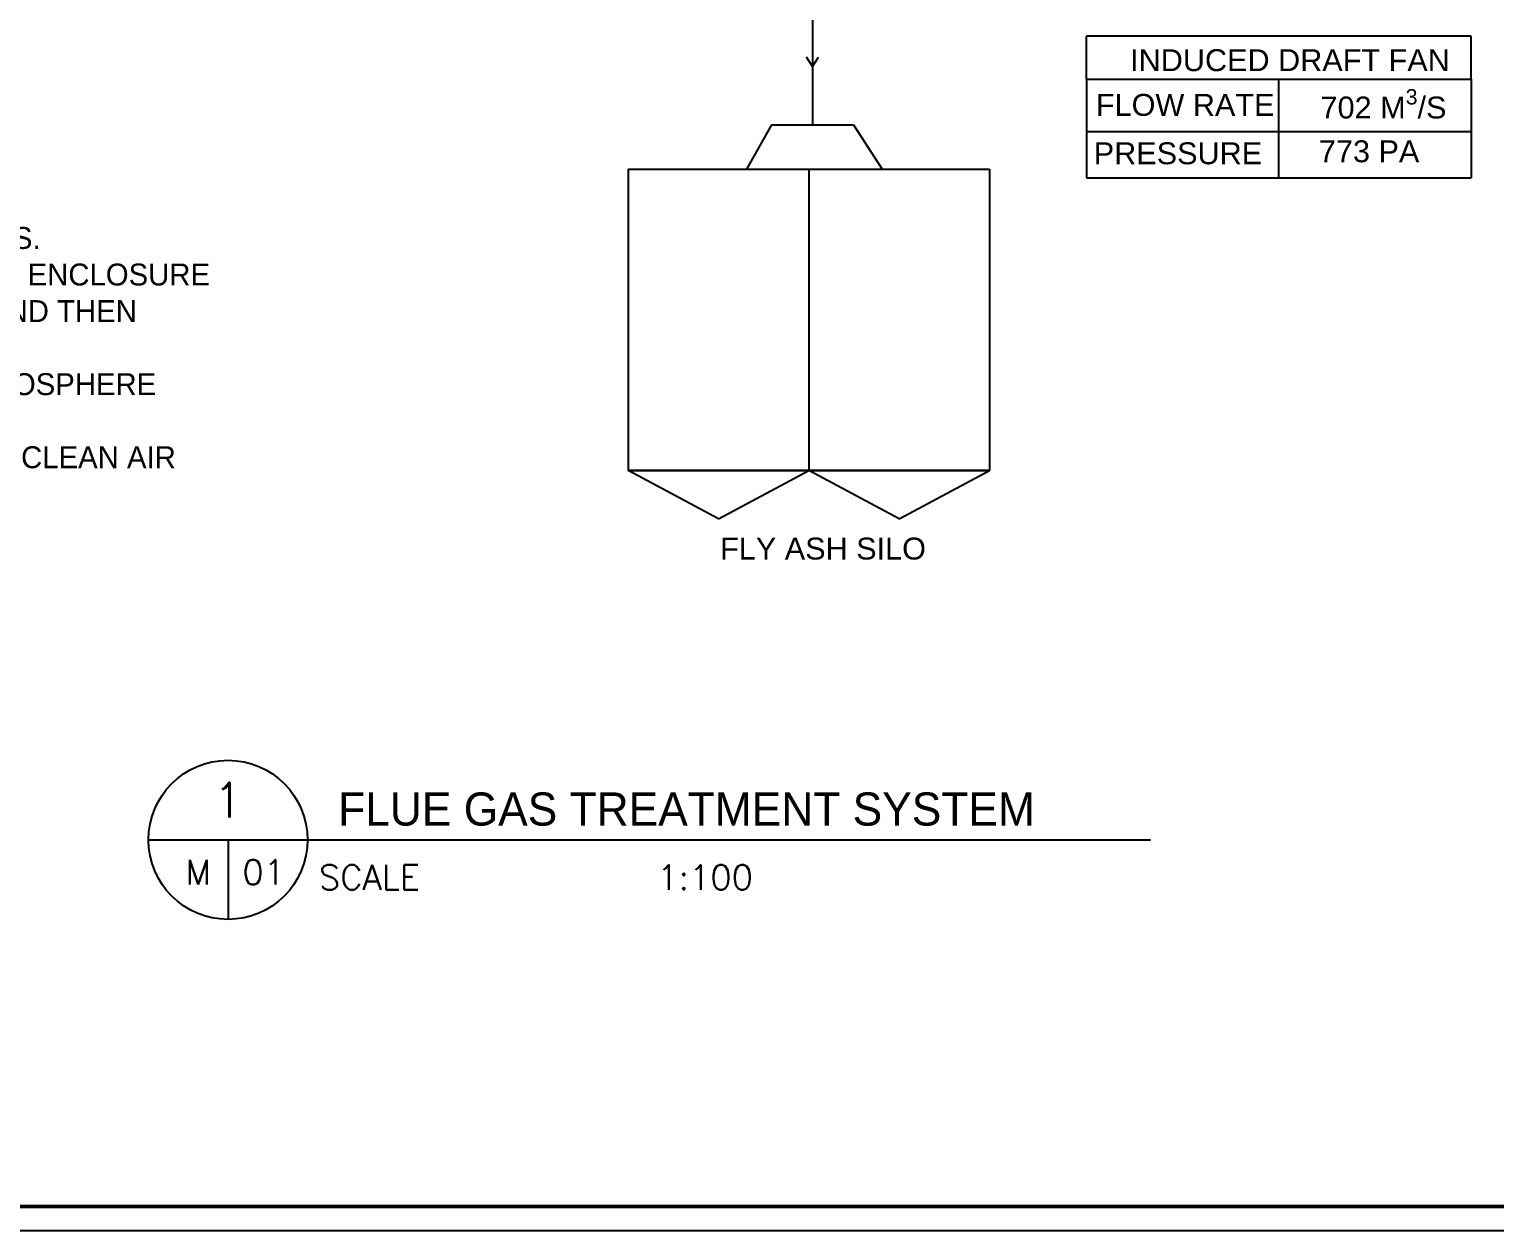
# Model space of a CAD drawing. Header units: inches. Extents: x 10 to 58978, y 5 to 41295.
# Drawn here: x 20087 to 44411, y 5 to 19942 of the extents above; entities that cross this region are included whole.
import ezdxf
from ezdxf.enums import TextEntityAlignment as Align

# ---------------------------------------------------------------- set-up
doc = ezdxf.new("R2010")
doc.units = ezdxf.units.IN
doc.header["$MEASUREMENT"] = 0
for name, color, linetype in [('AR-GYPSUM WALL', 8, 'Continuous'), ('AR-SHEET_NM', 8, 'Continuous'), ('FRAME', 6, 'Continuous'), ('PDF3_Text', 7, 'Continuous'), ('TEXT', 8, 'Continuous')]:
    doc.layers.add(name, color=color, linetype=linetype)
doc.layers.add('schematic lines', color=110, linetype='Continuous', lineweight=25)
doc.styles.add('PDF Arial', font='arial.ttf')
doc.styles.add('PDF Century Gothic', font='GOTHIC.TTF')
doc.styles.add('ROMANS', font='romans.shx', dxfattribs={"width": 0.85})
doc.styles.add('style2', font='BOD_R.TTF', dxfattribs={"height": 250})

# ---------------------------------------------------------------- blocks, each defined once
blk = doc.blocks.new('AHHMS TEMPLATE')
at = {"layer": 'FRAME'}
for points in [[(-1546387, 77509), (-1546387, 118799), (-1487419, 118799), (-1487419, 77509)], [(-1546387, 118799), (-1487419, 118799), (-1487419, 77509), (-1546387, 77509)], [(-1546002, 77893), (-1546002, 118415), (-1487804, 118415), (-1487804, 77893)], [(-1545990, 77906), (-1545990, 118402), (-1487816, 118402), (-1487816, 77906)], [(-1545977, 77919), (-1545977, 118389), (-1487829, 118389), (-1487829, 77919)]]:
    blk.add_lwpolyline(points, close=True, dxfattribs=at)
at = {"layer": 'FRAME', "color": 6, "const_width": 25.6}
blk.add_lwpolyline([(-1487816, 118402), (-1487816, 77906), (-1545990, 77906), (-1545990, 118402)], close=True, dxfattribs=at)

msp = doc.modelspace()

# ---------------------------------------------------------------- linework, layer by layer
for p, q in [((44022, 19831), (37636, 19831)), ((37636, 19116), (37636, 19831)), ((44022, 19116), (44022, 19831)), ((37636, 19116), (44022, 19116)), ((37636, 19116), (37636, 17475)), ((40829, 17475), (40829, 19122)), ((44022, 19116), (44022, 17475)), ((37636, 18246), (44022, 18246)), ((37636, 17475), (44022, 17475))]:
    msp.add_line(p, q)
at = {"layer": 'AR-GYPSUM WALL', "color": 7}
for p, q in [((33087, 25797), (33087, 18358)), ((33087, 19325), (32987, 19482)), ((33087, 19325), (33187, 19482)), ((32409, 18358), (31994, 17621)), ((32409, 18358), (33765, 18358)), ((33765, 18358), (34242, 17621)), ((30025, 17621), (36025, 17621)), ((30025, 17621), (30025, 12621)), ((33025, 17621), (33025, 12621)), ((36025, 17621), (36025, 12621)), ((36025, 12621), (30025, 12621)), ((30025, 12621), (33025, 12621)), ((31525, 11821), (30025, 12621)), ((31525, 11821), (33025, 12621)), ((33025, 12621), (36025, 12621)), ((34525, 11821), (33025, 12621)), ((34525, 11821), (36025, 12621))]:
    msp.add_line(p, q, dxfattribs=at)
at = {"layer": 'AR-SHEET_NM', "color": 4}
for p, q in [((22065, 6491), (38696, 6491)), ((23385, 6491), (23385, 5171))]:
    msp.add_line(p, q, dxfattribs=at)
msp.add_circle((23385, 6491), 1320, dxfattribs=at)

# ---------------------------------------------------------------- block references
at = {"layer": 'schematic lines'}
msp.add_blockref('AHHMS TEMPLATE', (1546397, -77504), dxfattribs=at)

# ---------------------------------------------------------------- texts
at = {"layer": 'AR-SHEET_NM', "color": 3, "style": 'ROMANS'}
msp.add_text('1', height=577, dxfattribs=at).set_placement((23385, 7151), align=Align.MIDDLE_CENTER)
at = {"layer": 'AR-SHEET_NM', "color": 4, "style": 'ROMANS'}
for s, height, p in [('M', 412, (22680, 5748)), ('01', 412.5, (23624, 5748)), ('SCALE', 412.5, (24894, 5662)), ('1:100', 412.5, (30508, 5662))]:
    msp.add_text(s, height=height, dxfattribs=at).set_placement(p)
at = {"layer": 'PDF3_Text', "attachment_point": 7}
for s, insert, char_height, style in [('INDUCED DRAFT FAN', (38359, 19243), 363.82, 'PDF Arial'), ('FLOW RATE', (37791, 18501), 363.8, 'PDF Arial'), ('\\A1;702 M{\\H0.7x;\\S3^ ;}/S', (41520, 18457), 363.82, 'PDF Arial'), ('773 PA', (41493, 17731), 363.8, 'PDF Arial'), ('\\pxqj;{\\fCentury Gothic|b1|i0|c0|p34;NOTES:}\\P\\pi-0.73012,l1.73012,t1.73012;1.^ITHE VELOCITY OF FLUE GAS ENTERING TO CHIMNEY IS 7.5 M/S.\\P2.^ITHE COMBUSTION GAS ENTERS A STEAM COOLED BACKPASS ENCLOSURE\\P\\pi0,l0,tz;    WHICH CONTAINS SUPERHEATER AND ECONOMIZER SURFACE AND THEN\\P    COOLED BY THE AIR PREHEATER.\\P\\pi-0.73012,l1.73012,t1.73012;3.^ITHE CLEANED COMBUSTION GAS IS EXHAUSTED TO THE ATMOSPHERE \\P\\pi0,l0,tz;    BY INDUCED DRAFT FAN TO A CHIMNEY.\\P\\pi-0.73012,l1.73012,t1.73012;4.^IENFORCEABLE EMISSION CONTRAINTS AS PROVIDED BY THE CLEAN AIR\\P\\pi0,l0,tz;    ACT SHALL BE COMPLIED WITH.', (3573, 12047), 363.82, 'PDF Century Gothic'), ('FLY ASH SILO', (31553, 11138), 363.82, 'PDF Arial')]:
    msp.add_mtext(s, dxfattribs=dict(at, insert=insert, char_height=char_height, style=style))
at = {"layer": 'PDF3_Text', "insert": (37755, 17698), "char_height": 363.8, "width": 2729.67, "attachment_point": 7, "style": 'PDF Arial'}
msp.add_mtext('PRESSURE', dxfattribs=at)
at = {"layer": 'TEXT', "color": 2, "style": 'style2'}
msp.add_text('FLUE GAS TREATMENT SYSTEM', height=550, dxfattribs=at).set_placement((25213, 6728))

doc.saveas('drawing.dxf')
